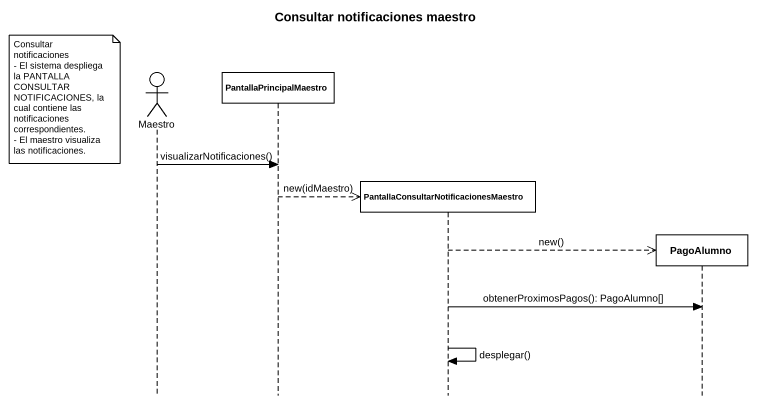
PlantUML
@startuml
title Consultar notificaciones maestro
hide footbox
actor Maestro
participant PantallaPrincipalMaestro
participant "PantallaConsultarNotificacionesMaestro" as PantallaConsultarNotificacio
participant PagoAlumno

note left of Maestro
  Consultar notificaciones
  - El sistema despliega la PANTALLA CONSULTAR NOTIFICACIONES, la cual contiene las notificaciones correspondientes.
  - El maestro visualiza las notificaciones.
end note
Maestro -> PantallaPrincipalMaestro : visualizarNotificaciones()
PantallaPrincipalMaestro -->> PantallaConsultarNotificacio ** : new(idMaestro)
PantallaConsultarNotificacio -->> PagoAlumno ** : new()
PantallaConsultarNotificacio -> PagoAlumno : obtenerProximosPagos(): PagoAlumno[]
PantallaConsultarNotificacio -> PantallaConsultarNotificacio : desplegar()
@enduml
